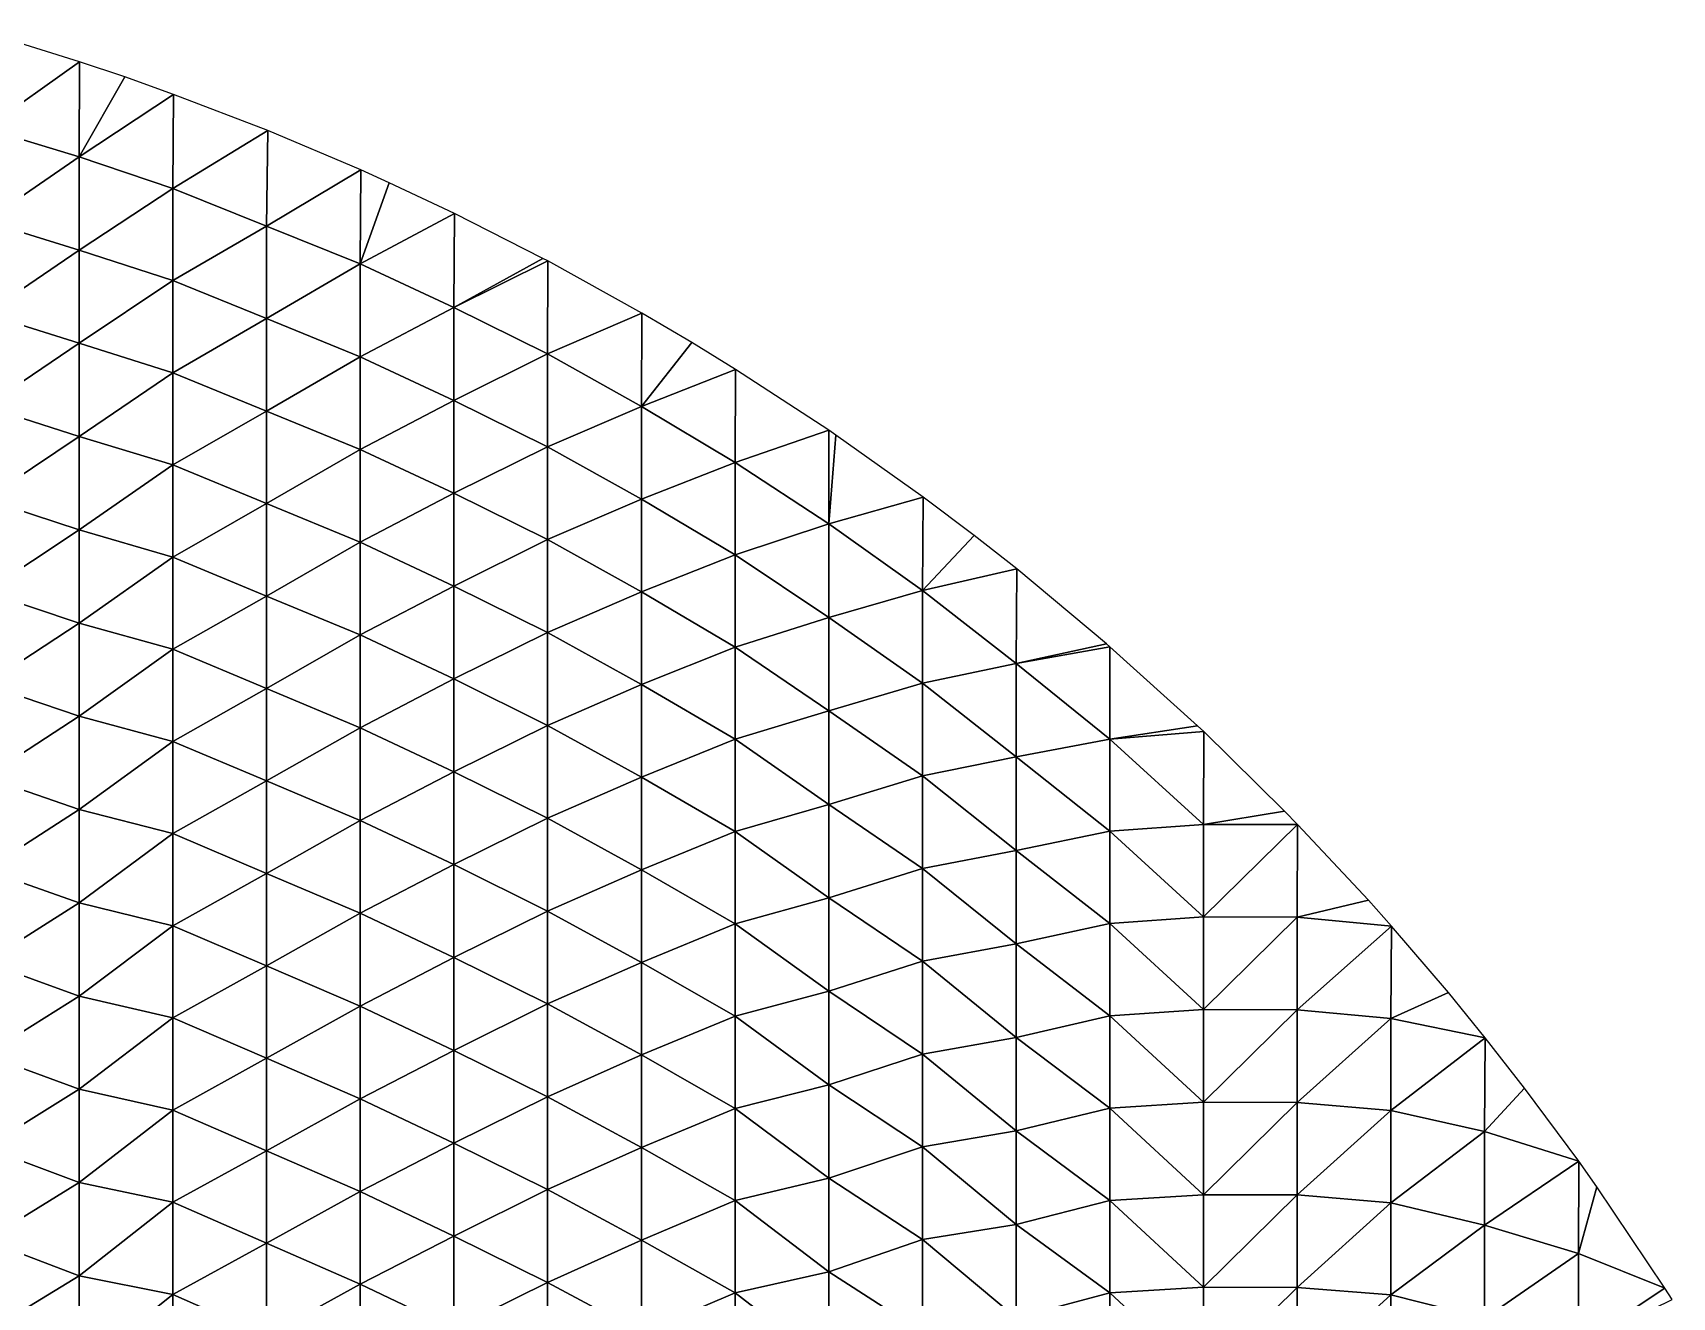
# Model space of a CAD drawing. Header units: inches. Extents: x -160 to 160, y -160 to 160.
# Drawn here: x 47.4 to 135, y 86 to 153.6 of the extents above; entities that cross this region are included whole.
import ezdxf

# ---------------------------------------------------------------- set-up
doc = ezdxf.new("R2010")
doc.units = ezdxf.units.IN
doc.header["$LTSCALE"] = 35.827254
doc.header["$MEASUREMENT"] = 0
doc.layers.add('1', color=7, linetype='CONTINUOUS')

msp = doc.modelspace()

# ---------------------------------------------------------------- linework, layer by layer
at = {"layer": '1', "linetype": 'CONTINUOUS'}
for points in [[(49.923, 152.012), (44.944, 153.558), (44.89, 148.437), (49.923, 152.012)], [(49.895, 146.934), (49.923, 152.012), (44.89, 148.437), (49.895, 146.934)], [(49.895, 146.934), (52.328, 151.2), (49.923, 152.012), (49.895, 146.934)], [(54.942, 150.27), (52.328, 151.2), (49.895, 146.934), (54.942, 150.27)], [(54.9, 145.247), (54.942, 150.27), (49.895, 146.934), (54.9, 145.247)], [(59.979, 148.332), (54.942, 150.27), (54.9, 145.247), (59.979, 148.332)], [(44.89, 143.489), (49.895, 146.934), (44.89, 148.437), (44.89, 143.489)], [(59.905, 143.229), (59.979, 148.332), (54.9, 145.247), (59.905, 143.229)], [(64.938, 146.229), (59.979, 148.332), (59.905, 143.229), (64.938, 146.229)], [(49.895, 141.953), (49.895, 146.934), (44.89, 143.489), (49.895, 141.953)], [(49.895, 141.953), (54.9, 145.247), (49.895, 146.934), (49.895, 141.953)], [(64.91, 141.209), (64.938, 146.229), (59.905, 143.229), (64.91, 141.209)], [(64.91, 141.209), (66.463, 145.543), (64.938, 146.229), (64.91, 141.209)], [(69.942, 143.903), (66.463, 145.543), (64.91, 141.209), (69.942, 143.903)], [(54.9, 140.324), (54.9, 145.247), (49.895, 141.953), (54.9, 140.324)], [(54.9, 140.324), (59.905, 143.229), (54.9, 145.247), (54.9, 140.324)], [(69.915, 138.885), (69.942, 143.903), (64.91, 141.209), (69.915, 138.885)], [(69.915, 138.885), (74.669, 141.507), (69.942, 143.903), (69.915, 138.885)], [(44.89, 138.541), (49.895, 141.953), (44.89, 143.489), (44.89, 138.541)], [(59.905, 138.29), (59.905, 143.229), (54.9, 140.324), (59.905, 138.29)], [(59.905, 138.29), (64.91, 141.209), (59.905, 143.229), (59.905, 138.29)], [(49.895, 136.972), (49.895, 141.953), (44.89, 138.541), (49.895, 136.972)], [(49.895, 136.972), (54.9, 140.324), (49.895, 141.953), (49.895, 136.972)], [(64.91, 136.255), (64.91, 141.209), (59.905, 138.29), (64.91, 136.255)], [(64.91, 136.255), (69.915, 138.885), (64.91, 141.209), (64.91, 136.255)], [(74.924, 141.373), (74.669, 141.507), (69.915, 138.885), (74.924, 141.373)], [(74.92, 136.406), (74.924, 141.373), (69.915, 138.885), (74.92, 136.406)], [(79.955, 138.59), (74.924, 141.373), (74.92, 136.406), (79.955, 138.59)], [(54.9, 135.4), (54.9, 140.324), (49.895, 136.972), (54.9, 135.4)], [(54.9, 135.4), (59.905, 138.29), (54.9, 140.324), (54.9, 135.4)], [(44.89, 133.593), (49.895, 136.972), (44.89, 138.541), (44.89, 133.593)], [(69.915, 133.925), (69.915, 138.885), (64.91, 136.255), (69.915, 133.925)], [(69.915, 133.925), (74.92, 136.406), (69.915, 138.885), (69.915, 133.925)], [(79.925, 133.592), (79.955, 138.59), (74.92, 136.406), (79.925, 133.592)], [(79.925, 133.592), (82.62, 137.018), (79.955, 138.59), (79.925, 133.592)], [(59.905, 133.351), (59.905, 138.29), (54.9, 135.4), (59.905, 133.351)], [(59.905, 133.351), (64.91, 136.255), (59.905, 138.29), (59.905, 133.351)], [(49.895, 131.992), (49.895, 136.972), (44.89, 133.593), (49.895, 131.992)], [(49.895, 131.992), (54.9, 135.4), (49.895, 136.972), (49.895, 131.992)], [(84.958, 135.58), (82.62, 137.018), (79.925, 133.592), (84.958, 135.58)], [(64.91, 131.3), (64.91, 136.255), (59.905, 133.351), (64.91, 131.3)], [(64.91, 131.3), (69.915, 133.925), (64.91, 136.255), (64.91, 131.3)], [(74.92, 131.445), (74.92, 136.406), (69.915, 133.925), (74.92, 131.445)], [(74.92, 131.445), (79.925, 133.592), (74.92, 136.406), (74.92, 131.445)], [(54.9, 130.476), (54.9, 135.4), (49.895, 131.992), (54.9, 130.476)], [(54.9, 130.476), (59.905, 133.351), (54.9, 135.4), (54.9, 130.476)], [(84.93, 130.605), (84.958, 135.58), (79.925, 133.592), (84.93, 130.605)], [(89.942, 132.327), (84.958, 135.58), (84.93, 130.605), (89.942, 132.327)], [(44.89, 128.645), (49.895, 131.992), (44.89, 133.593), (44.89, 128.645)], [(59.905, 128.412), (59.905, 133.351), (54.9, 130.476), (59.905, 128.412)], [(59.905, 128.412), (64.91, 131.3), (59.905, 133.351), (59.905, 128.412)], [(69.915, 128.965), (69.915, 133.925), (64.91, 131.3), (69.915, 128.965)], [(69.915, 128.965), (74.92, 131.445), (69.915, 133.925), (69.915, 128.965)], [(79.925, 128.644), (79.925, 133.592), (74.92, 131.445), (79.925, 128.644)], [(79.925, 128.644), (84.93, 130.605), (79.925, 133.592), (79.925, 128.644)], [(89.935, 127.323), (89.942, 132.327), (84.93, 130.605), (89.935, 127.323)], [(89.935, 127.323), (90.313, 132.073), (89.942, 132.327), (89.935, 127.323)], [(49.895, 127.011), (49.895, 131.992), (44.89, 128.645), (49.895, 127.011)], [(49.895, 127.011), (54.9, 130.476), (49.895, 131.992), (49.895, 127.011)], [(74.92, 126.485), (74.92, 131.445), (69.915, 128.965), (74.92, 126.485)], [(74.92, 126.485), (79.925, 128.644), (74.92, 131.445), (74.92, 126.485)], [(94.978, 128.76), (90.313, 132.073), (89.935, 127.323), (94.978, 128.76)], [(64.91, 126.345), (64.91, 131.3), (59.905, 128.412), (64.91, 126.345)], [(64.91, 126.345), (69.915, 128.965), (64.91, 131.3), (64.91, 126.345)], [(84.93, 125.676), (84.93, 130.605), (79.925, 128.644), (84.93, 125.676)], [(84.93, 125.676), (89.935, 127.323), (84.93, 130.605), (84.93, 125.676)], [(54.9, 125.553), (54.9, 130.476), (49.895, 127.011), (54.9, 125.553)], [(54.9, 125.553), (59.905, 128.412), (54.9, 130.476), (54.9, 125.553)], [(69.915, 124.004), (69.915, 128.965), (64.91, 126.345), (69.915, 124.004)], [(69.915, 124.004), (74.92, 126.485), (69.915, 128.965), (69.915, 124.004)], [(94.94, 123.762), (94.978, 128.76), (89.935, 127.323), (94.94, 123.762)], [(94.94, 123.762), (97.701, 126.706), (94.978, 128.76), (94.94, 123.762)], [(44.89, 123.697), (49.895, 127.011), (44.89, 128.645), (44.89, 123.697)], [(59.905, 123.473), (59.905, 128.412), (54.9, 125.553), (59.905, 123.473)], [(59.905, 123.473), (64.91, 126.345), (59.905, 128.412), (59.905, 123.473)], [(79.925, 123.696), (79.925, 128.644), (74.92, 126.485), (79.925, 123.696)], [(79.925, 123.696), (84.93, 125.676), (79.925, 128.644), (79.925, 123.696)], [(49.895, 122.03), (49.895, 127.011), (44.89, 123.697), (49.895, 122.03)], [(49.895, 122.03), (54.9, 125.553), (49.895, 127.011), (49.895, 122.03)], [(89.935, 122.33), (89.935, 127.323), (84.93, 125.676), (89.935, 122.33)], [(89.935, 122.33), (94.94, 123.762), (89.935, 127.323), (89.935, 122.33)], [(64.91, 121.391), (64.91, 126.345), (59.905, 123.473), (64.91, 121.391)], [(64.91, 121.391), (69.915, 124.004), (64.91, 126.345), (64.91, 121.391)], [(74.92, 121.525), (74.92, 126.485), (69.915, 124.004), (74.92, 121.525)], [(74.92, 121.525), (79.925, 123.696), (74.92, 126.485), (74.92, 121.525)], [(99.979, 124.916), (97.701, 126.706), (94.94, 123.762), (99.979, 124.916)], [(54.9, 120.629), (54.9, 125.553), (49.895, 122.03), (54.9, 120.629)], [(54.9, 120.629), (59.905, 123.473), (54.9, 125.553), (54.9, 120.629)], [(84.93, 120.748), (84.93, 125.676), (79.925, 123.696), (84.93, 120.748)], [(84.93, 120.748), (89.935, 122.33), (84.93, 125.676), (84.93, 120.748)], [(99.945, 119.876), (99.979, 124.916), (94.94, 123.762), (99.945, 119.876)], [(99.945, 119.876), (104.779, 120.918), (99.979, 124.916), (99.945, 119.876)], [(44.89, 118.749), (49.895, 122.03), (44.89, 123.697), (44.89, 118.749)], [(59.905, 118.534), (59.905, 123.473), (54.9, 120.629), (59.905, 118.534)], [(59.905, 118.534), (64.91, 121.391), (59.905, 123.473), (59.905, 118.534)], [(69.915, 119.044), (69.915, 124.004), (64.91, 121.391), (69.915, 119.044)], [(69.915, 119.044), (74.92, 121.525), (69.915, 124.004), (69.915, 119.044)], [(79.925, 118.748), (79.925, 123.696), (74.92, 121.525), (79.925, 118.748)], [(79.925, 118.748), (84.93, 120.748), (79.925, 123.696), (79.925, 118.748)], [(94.94, 118.811), (94.94, 123.762), (89.935, 122.33), (94.94, 118.811)], [(94.94, 118.811), (99.945, 119.876), (94.94, 123.762), (94.94, 118.811)], [(49.895, 117.049), (49.895, 122.03), (44.89, 118.749), (49.895, 117.049)], [(49.895, 117.049), (54.9, 120.629), (49.895, 122.03), (49.895, 117.049)], [(89.935, 117.337), (89.935, 122.33), (84.93, 120.748), (89.935, 117.337)], [(89.935, 117.337), (94.94, 118.811), (89.935, 122.33), (89.935, 117.337)], [(64.91, 116.436), (64.91, 121.391), (59.905, 118.534), (64.91, 116.436)], [(64.91, 116.436), (69.915, 119.044), (64.91, 121.391), (64.91, 116.436)], [(74.92, 116.565), (74.92, 121.525), (69.915, 119.044), (74.92, 116.565)], [(74.92, 116.565), (79.925, 118.748), (74.92, 121.525), (74.92, 116.565)], [(104.953, 120.767), (104.779, 120.918), (99.945, 119.876), (104.953, 120.767)], [(54.9, 115.706), (54.9, 120.629), (49.895, 117.049), (54.9, 115.706)], [(54.9, 115.706), (59.905, 118.534), (54.9, 120.629), (54.9, 115.706)], [(84.93, 115.819), (84.93, 120.748), (79.925, 118.748), (84.93, 115.819)], [(84.93, 115.819), (89.935, 117.337), (84.93, 120.748), (84.93, 115.819)], [(104.95, 115.835), (104.953, 120.767), (99.945, 119.876), (104.95, 115.835)], [(104.95, 115.835), (109.623, 116.545), (104.953, 120.767), (104.95, 115.835)], [(99.945, 114.881), (99.945, 119.876), (94.94, 118.811), (99.945, 114.881)], [(99.945, 114.881), (104.95, 115.835), (99.945, 119.876), (99.945, 114.881)], [(44.89, 113.801), (49.895, 117.049), (44.89, 118.749), (44.89, 113.801)], [(59.905, 113.595), (59.905, 118.534), (54.9, 115.706), (59.905, 113.595)], [(59.905, 113.595), (64.91, 116.436), (59.905, 118.534), (59.905, 113.595)], [(69.915, 114.084), (69.915, 119.044), (64.91, 116.436), (69.915, 114.084)], [(69.915, 114.084), (74.92, 116.565), (69.915, 119.044), (69.915, 114.084)], [(79.925, 113.8), (79.925, 118.748), (74.92, 116.565), (79.925, 113.8)], [(79.925, 113.8), (84.93, 115.819), (79.925, 118.748), (79.925, 113.8)], [(94.94, 113.861), (94.94, 118.811), (89.935, 117.337), (94.94, 113.861)], [(94.94, 113.861), (99.945, 114.881), (94.94, 118.811), (94.94, 113.861)], [(49.895, 112.068), (49.895, 117.049), (44.89, 113.801), (49.895, 112.068)], [(49.895, 112.068), (54.9, 115.706), (49.895, 117.049), (49.895, 112.068)], [(74.92, 111.605), (74.92, 116.565), (69.915, 114.084), (74.92, 111.605)], [(74.92, 111.605), (79.925, 113.8), (74.92, 116.565), (74.92, 111.605)], [(89.935, 112.344), (89.935, 117.337), (84.93, 115.819), (89.935, 112.344)], [(89.935, 112.344), (94.94, 113.861), (89.935, 117.337), (89.935, 112.344)], [(109.961, 116.227), (109.623, 116.545), (104.95, 115.835), (109.961, 116.227)], [(54.9, 110.782), (54.9, 115.706), (49.895, 112.068), (54.9, 110.782)], [(54.9, 110.782), (59.905, 113.595), (54.9, 115.706), (54.9, 110.782)], [(64.91, 111.481), (64.91, 116.436), (59.905, 113.595), (64.91, 111.481)], [(64.91, 111.481), (69.915, 114.084), (64.91, 116.436), (64.91, 111.481)], [(84.93, 110.891), (84.93, 115.819), (79.925, 113.8), (84.93, 110.891)], [(84.93, 110.891), (89.935, 112.344), (84.93, 115.819), (84.93, 110.891)], [(104.95, 110.905), (104.95, 115.835), (99.945, 114.881), (104.95, 110.905)], [(109.955, 111.274), (109.961, 116.227), (104.95, 115.835), (109.955, 111.274)], [(104.95, 110.905), (109.955, 111.274), (104.95, 115.835), (104.95, 110.905)], [(109.955, 111.274), (114.283, 111.979), (109.961, 116.227), (109.955, 111.274)], [(99.945, 109.887), (99.945, 114.881), (94.94, 113.861), (99.945, 109.887)], [(99.945, 109.887), (104.95, 110.905), (99.945, 114.881), (99.945, 109.887)], [(69.915, 109.124), (69.915, 114.084), (64.91, 111.481), (69.915, 109.124)], [(69.915, 109.124), (74.92, 111.605), (69.915, 114.084), (69.915, 109.124)], [(94.94, 108.91), (94.94, 113.861), (89.935, 112.344), (94.94, 108.91)], [(94.94, 108.91), (99.945, 109.887), (94.94, 113.861), (94.94, 108.91)], [(44.89, 108.853), (49.895, 112.068), (44.89, 113.801), (44.89, 108.853)], [(59.905, 108.656), (59.905, 113.595), (54.9, 110.782), (59.905, 108.656)], [(59.905, 108.656), (64.91, 111.481), (59.905, 113.595), (59.905, 108.656)], [(79.925, 108.853), (79.925, 113.8), (74.92, 111.605), (79.925, 108.853)], [(79.925, 108.853), (84.93, 110.891), (79.925, 113.8), (79.925, 108.853)], [(89.935, 107.351), (89.935, 112.344), (84.93, 110.891), (89.935, 107.351)], [(89.935, 107.351), (94.94, 108.91), (89.935, 112.344), (89.935, 107.351)], [(49.895, 107.088), (49.895, 112.068), (44.89, 108.853), (49.895, 107.088)], [(49.895, 107.088), (54.9, 110.782), (49.895, 112.068), (49.895, 107.088)], [(64.91, 106.526), (64.91, 111.481), (59.905, 108.656), (64.91, 106.526)], [(64.91, 106.526), (69.915, 109.124), (64.91, 111.481), (64.91, 106.526)], [(74.92, 106.644), (74.92, 111.605), (69.915, 109.124), (74.92, 106.644)], [(74.92, 106.644), (79.925, 108.853), (74.92, 111.605), (74.92, 106.644)], [(109.955, 106.329), (109.955, 111.274), (104.95, 110.905), (109.955, 106.329)], [(114.972, 111.271), (114.283, 111.979), (109.955, 111.274), (114.972, 111.271)], [(109.955, 106.329), (114.972, 111.271), (109.955, 111.274), (109.955, 106.329)], [(114.96, 106.314), (114.972, 111.271), (109.955, 106.329), (114.96, 106.314)], [(114.96, 106.314), (118.759, 107.22), (114.972, 111.271), (114.96, 106.314)], [(54.9, 105.858), (54.9, 110.782), (49.895, 107.088), (54.9, 105.858)], [(54.9, 105.858), (59.905, 108.656), (54.9, 110.782), (54.9, 105.858)], [(84.93, 105.962), (84.93, 110.891), (79.925, 108.853), (84.93, 105.962)], [(84.93, 105.962), (89.935, 107.351), (84.93, 110.891), (84.93, 105.962)], [(104.95, 105.976), (104.95, 110.905), (99.945, 109.887), (104.95, 105.976)], [(104.95, 105.976), (109.955, 106.329), (104.95, 110.905), (104.95, 105.976)], [(99.945, 104.892), (99.945, 109.887), (94.94, 108.91), (99.945, 104.892)], [(99.945, 104.892), (104.95, 105.976), (99.945, 109.887), (99.945, 104.892)], [(44.89, 103.906), (49.895, 107.088), (44.89, 108.853), (44.89, 103.906)], [(59.905, 103.717), (59.905, 108.656), (54.9, 105.858), (59.905, 103.717)], [(59.905, 103.717), (64.91, 106.526), (59.905, 108.656), (59.905, 103.717)], [(69.915, 104.164), (69.915, 109.124), (64.91, 106.526), (69.915, 104.164)], [(69.915, 104.164), (74.92, 106.644), (69.915, 109.124), (69.915, 104.164)], [(79.925, 103.905), (79.925, 108.853), (74.92, 106.644), (79.925, 103.905)], [(79.925, 103.905), (84.93, 105.962), (79.925, 108.853), (79.925, 103.905)], [(94.94, 103.96), (94.94, 108.91), (89.935, 107.351), (94.94, 103.96)], [(94.94, 103.96), (99.945, 104.892), (94.94, 108.91), (94.94, 103.96)], [(49.895, 102.107), (49.895, 107.088), (44.89, 103.906), (49.895, 102.107)], [(49.895, 102.107), (54.9, 105.858), (49.895, 107.088), (49.895, 102.107)], [(89.935, 102.358), (89.935, 107.351), (84.93, 105.962), (89.935, 102.358)], [(89.935, 102.358), (94.94, 103.96), (89.935, 107.351), (89.935, 102.358)], [(119.987, 105.845), (118.759, 107.22), (114.96, 106.314), (119.987, 105.845)], [(64.91, 101.572), (64.91, 106.526), (59.905, 103.717), (64.91, 101.572)], [(64.91, 101.572), (69.915, 104.164), (64.91, 106.526), (64.91, 101.572)], [(74.92, 101.684), (74.92, 106.644), (69.915, 104.164), (74.92, 101.684)], [(74.92, 101.684), (79.925, 103.905), (74.92, 106.644), (74.92, 101.684)], [(84.93, 101.034), (84.93, 105.962), (79.925, 103.905), (84.93, 101.034)], [(84.93, 101.034), (89.935, 102.358), (84.93, 105.962), (84.93, 101.034)], [(104.95, 101.047), (104.95, 105.976), (99.945, 104.892), (104.95, 101.047)], [(109.955, 101.383), (109.955, 106.329), (104.95, 105.976), (109.955, 101.383)], [(104.95, 101.047), (109.955, 101.383), (104.95, 105.976), (104.95, 101.047)], [(109.955, 101.383), (114.96, 106.314), (109.955, 106.329), (109.955, 101.383)], [(114.96, 101.369), (114.96, 106.314), (109.955, 101.383), (114.96, 101.369)], [(114.96, 101.369), (119.987, 105.845), (114.96, 106.314), (114.96, 101.369)], [(54.9, 100.935), (54.9, 105.858), (49.895, 102.107), (54.9, 100.935)], [(54.9, 100.935), (59.905, 103.717), (54.9, 105.858), (54.9, 100.935)], [(119.965, 100.906), (119.987, 105.845), (114.96, 101.369), (119.965, 100.906)], [(119.965, 100.906), (123.031, 102.29), (119.987, 105.845), (119.965, 100.906)], [(99.945, 99.897), (99.945, 104.892), (94.94, 103.96), (99.945, 99.897)], [(99.945, 99.897), (104.95, 101.047), (99.945, 104.892), (99.945, 99.897)], [(44.89, 98.958), (49.895, 102.107), (44.89, 103.906), (44.89, 98.958)], [(59.905, 98.778), (59.905, 103.717), (54.9, 100.935), (59.905, 98.778)], [(59.905, 98.778), (64.91, 101.572), (59.905, 103.717), (59.905, 98.778)], [(69.915, 99.203), (69.915, 104.164), (64.91, 101.572), (69.915, 99.203)], [(69.915, 99.203), (74.92, 101.684), (69.915, 104.164), (69.915, 99.203)], [(79.925, 98.957), (79.925, 103.905), (74.92, 101.684), (79.925, 98.957)], [(79.925, 98.957), (84.93, 101.034), (79.925, 103.905), (79.925, 98.957)], [(94.94, 99.009), (94.94, 103.96), (89.935, 102.358), (94.94, 99.009)], [(94.94, 99.009), (99.945, 99.897), (94.94, 103.96), (94.94, 99.009)], [(49.895, 97.126), (49.895, 102.107), (44.89, 98.958), (49.895, 97.126)], [(49.895, 97.126), (54.9, 100.935), (49.895, 102.107), (49.895, 97.126)], [(74.92, 96.724), (74.92, 101.684), (69.915, 99.203), (74.92, 96.724)], [(74.92, 96.724), (79.925, 98.957), (74.92, 101.684), (74.92, 96.724)], [(89.935, 97.365), (89.935, 102.358), (84.93, 101.034), (89.935, 97.365)], [(89.935, 97.365), (94.94, 99.009), (89.935, 102.358), (89.935, 97.365)], [(124.995, 99.881), (123.031, 102.29), (119.965, 100.906), (124.995, 99.881)], [(54.9, 96.011), (54.9, 100.935), (49.895, 97.126), (54.9, 96.011)], [(54.9, 96.011), (59.905, 98.778), (54.9, 100.935), (54.9, 96.011)], [(64.91, 96.617), (64.91, 101.572), (59.905, 98.778), (64.91, 96.617)], [(64.91, 96.617), (69.915, 99.203), (64.91, 101.572), (64.91, 96.617)], [(84.93, 96.105), (84.93, 101.034), (79.925, 98.957), (84.93, 96.105)], [(84.93, 96.105), (89.935, 97.365), (84.93, 101.034), (84.93, 96.105)], [(104.95, 96.118), (104.95, 101.047), (99.945, 99.897), (104.95, 96.118)], [(109.955, 96.438), (109.955, 101.383), (104.95, 101.047), (109.955, 96.438)], [(104.95, 96.118), (109.955, 96.438), (104.95, 101.047), (104.95, 96.118)], [(109.955, 96.438), (114.96, 101.369), (109.955, 101.383), (109.955, 96.438)], [(114.96, 96.424), (114.96, 101.369), (109.955, 96.438), (114.96, 96.424)], [(114.96, 96.424), (119.965, 100.906), (114.96, 101.369), (114.96, 96.424)], [(119.965, 95.984), (119.965, 100.906), (114.96, 96.424), (119.965, 95.984)], [(119.965, 95.984), (124.995, 99.881), (119.965, 100.906), (119.965, 95.984)], [(99.945, 94.902), (99.945, 99.897), (94.94, 99.009), (99.945, 94.902)], [(99.945, 94.902), (104.95, 96.118), (99.945, 99.897), (99.945, 94.902)], [(124.97, 94.866), (124.995, 99.881), (119.965, 95.984), (124.97, 94.866)], [(124.97, 94.866), (127.1, 97.187), (124.995, 99.881), (124.97, 94.866)], [(44.89, 94.01), (49.895, 97.126), (44.89, 98.958), (44.89, 94.01)], [(69.915, 94.243), (69.915, 99.203), (64.91, 96.617), (69.915, 94.243)], [(69.915, 94.243), (74.92, 96.724), (69.915, 99.203), (69.915, 94.243)], [(79.925, 94.009), (79.925, 98.957), (74.92, 96.724), (79.925, 94.009)], [(79.925, 94.009), (84.93, 96.105), (79.925, 98.957), (79.925, 94.009)], [(94.94, 94.059), (94.94, 99.009), (89.935, 97.365), (94.94, 94.059)], [(94.94, 94.059), (99.945, 94.902), (94.94, 99.009), (94.94, 94.059)], [(59.905, 93.839), (59.905, 98.778), (54.9, 96.011), (59.905, 93.839)], [(59.905, 93.839), (64.91, 96.617), (59.905, 98.778), (59.905, 93.839)], [(89.935, 92.372), (89.935, 97.365), (84.93, 96.105), (89.935, 92.372)], [(89.935, 92.372), (94.94, 94.059), (89.935, 97.365), (89.935, 92.372)], [(49.895, 92.145), (49.895, 97.126), (44.89, 94.01), (49.895, 92.145)], [(49.895, 92.145), (54.9, 96.011), (49.895, 97.126), (49.895, 92.145)], [(64.91, 91.662), (64.91, 96.617), (59.905, 93.839), (64.91, 91.662)], [(64.91, 91.662), (69.915, 94.243), (64.91, 96.617), (64.91, 91.662)], [(74.92, 91.764), (74.92, 96.724), (69.915, 94.243), (74.92, 91.764)], [(74.92, 91.764), (79.925, 94.009), (74.92, 96.724), (74.92, 91.764)], [(109.955, 91.492), (109.955, 96.438), (104.95, 96.118), (109.955, 91.492)], [(109.955, 91.492), (114.96, 96.424), (109.955, 96.438), (109.955, 91.492)], [(114.96, 91.48), (114.96, 96.424), (109.955, 91.492), (114.96, 91.48)], [(114.96, 91.48), (119.965, 95.984), (114.96, 96.424), (114.96, 91.48)], [(129.996, 93.279), (127.1, 97.187), (124.97, 94.866), (129.996, 93.279)], [(54.9, 91.087), (54.9, 96.011), (49.895, 92.145), (54.9, 91.087)], [(54.9, 91.087), (59.905, 93.839), (54.9, 96.011), (54.9, 91.087)], [(84.93, 91.177), (84.93, 96.105), (79.925, 94.009), (84.93, 91.177)], [(84.93, 91.177), (89.935, 92.372), (84.93, 96.105), (84.93, 91.177)], [(104.95, 91.189), (104.95, 96.118), (99.945, 94.902), (104.95, 91.189)], [(104.95, 91.189), (109.955, 91.492), (104.95, 96.118), (104.95, 91.189)], [(119.965, 91.062), (119.965, 95.984), (114.96, 91.48), (119.965, 91.062)], [(119.965, 91.062), (124.97, 94.866), (119.965, 95.984), (119.965, 91.062)], [(99.945, 89.907), (99.945, 94.902), (94.94, 94.059), (99.945, 89.907)], [(99.945, 89.907), (104.95, 91.189), (99.945, 94.902), (99.945, 89.907)], [(124.97, 89.873), (124.97, 94.866), (119.965, 91.062), (124.97, 89.873)], [(124.97, 89.873), (129.996, 93.279), (124.97, 94.866), (124.97, 89.873)], [(44.89, 89.062), (49.895, 92.145), (44.89, 94.01), (44.89, 89.062)], [(59.905, 88.901), (59.905, 93.839), (54.9, 91.087), (59.905, 88.901)], [(59.905, 88.901), (64.91, 91.662), (59.905, 93.839), (59.905, 88.901)], [(69.915, 89.283), (69.915, 94.243), (64.91, 91.662), (69.915, 89.283)], [(69.915, 89.283), (74.92, 91.764), (69.915, 94.243), (69.915, 89.283)], [(79.925, 89.061), (79.925, 94.009), (74.92, 91.764), (79.925, 89.061)], [(79.925, 89.061), (84.93, 91.177), (79.925, 94.009), (79.925, 89.061)], [(94.94, 89.108), (94.94, 94.059), (89.935, 92.372), (94.94, 89.108)], [(94.94, 89.108), (99.945, 89.907), (94.94, 94.059), (94.94, 89.108)], [(129.975, 88.356), (129.996, 93.279), (124.97, 89.873), (129.975, 88.356)], [(129.996, 93.279), (129.975, 88.356), (130.962, 91.917), (129.996, 93.279)], [(49.895, 87.164), (49.895, 92.145), (44.89, 89.062), (49.895, 87.164)], [(49.895, 87.164), (54.9, 91.087), (49.895, 92.145), (49.895, 87.164)], [(89.935, 87.379), (89.935, 92.372), (84.93, 91.177), (89.935, 87.379)], [(89.935, 87.379), (94.94, 89.108), (89.935, 92.372), (89.935, 87.379)], [(54.9, 86.164), (54.9, 91.087), (49.895, 87.164), (54.9, 86.164)], [(54.9, 86.164), (59.905, 88.901), (54.9, 91.087), (54.9, 86.164)], [(64.91, 86.708), (64.91, 91.662), (59.905, 88.901), (64.91, 86.708)], [(64.91, 86.708), (69.915, 89.283), (64.91, 91.662), (64.91, 86.708)], [(74.92, 86.804), (74.92, 91.764), (69.915, 89.283), (74.92, 86.804)], [(74.92, 86.804), (79.925, 89.061), (74.92, 91.764), (74.92, 86.804)], [(84.93, 86.248), (84.93, 91.177), (79.925, 89.061), (84.93, 86.248)], [(84.93, 86.248), (89.935, 87.379), (84.93, 91.177), (84.93, 86.248)], [(104.95, 86.26), (104.95, 91.189), (99.945, 89.907), (104.95, 86.26)], [(109.955, 86.547), (109.955, 91.492), (104.95, 91.189), (109.955, 86.547)], [(104.95, 86.26), (109.955, 86.547), (104.95, 91.189), (104.95, 86.26)], [(109.955, 86.547), (114.96, 91.48), (109.955, 91.492), (109.955, 86.547)], [(114.96, 86.535), (114.96, 91.48), (109.955, 86.547), (114.96, 86.535)], [(114.96, 86.535), (119.965, 91.062), (114.96, 91.48), (114.96, 86.535)], [(129.975, 88.356), (134.599, 86.505), (130.962, 91.917), (129.975, 88.356)], [(119.965, 86.139), (119.965, 91.062), (114.96, 86.535), (119.965, 86.139)], [(119.965, 86.139), (124.97, 89.873), (119.965, 91.062), (119.965, 86.139)], [(99.945, 84.912), (99.945, 89.907), (94.94, 89.108), (99.945, 84.912)], [(99.945, 84.912), (104.95, 86.26), (99.945, 89.907), (99.945, 84.912)], [(124.97, 84.88), (124.97, 89.873), (119.965, 86.139), (124.97, 84.88)], [(124.97, 84.88), (129.975, 88.356), (124.97, 89.873), (124.97, 84.88)], [(44.89, 84.114), (49.895, 87.164), (44.89, 89.062), (44.89, 84.114)], [(59.905, 83.962), (59.905, 88.901), (54.9, 86.164), (59.905, 83.962)], [(59.905, 83.962), (64.91, 86.708), (59.905, 88.901), (59.905, 83.962)], [(69.915, 84.323), (69.915, 89.283), (64.91, 86.708), (69.915, 84.323)], [(69.915, 84.323), (74.92, 86.804), (69.915, 89.283), (69.915, 84.323)], [(79.925, 84.113), (79.925, 89.061), (74.92, 86.804), (79.925, 84.113)], [(79.925, 84.113), (84.93, 86.248), (79.925, 89.061), (79.925, 84.113)], [(94.94, 84.158), (94.94, 89.108), (89.935, 87.379), (94.94, 84.158)], [(94.94, 84.158), (99.945, 84.912), (94.94, 89.108), (94.94, 84.158)], [(129.975, 83.447), (129.975, 88.356), (124.97, 84.88), (129.975, 83.447)], [(129.975, 83.447), (134.599, 86.505), (129.975, 88.356), (129.975, 83.447)], [(49.895, 82.183), (49.895, 87.164), (44.89, 84.114), (49.895, 82.183)], [(49.895, 82.183), (54.9, 86.164), (49.895, 87.164), (49.895, 82.183)], [(64.91, 81.753), (64.91, 86.708), (59.905, 83.962), (64.91, 81.753)], [(64.91, 81.753), (69.915, 84.323), (64.91, 86.708), (64.91, 81.753)], [(74.92, 81.843), (74.92, 86.804), (69.915, 84.323), (74.92, 81.843)], [(74.92, 81.843), (79.925, 84.113), (74.92, 86.804), (74.92, 81.843)], [(89.935, 82.386), (89.935, 87.379), (84.93, 86.248), (89.935, 82.386)], [(89.935, 82.386), (94.94, 84.158), (89.935, 87.379), (89.935, 82.386)], [(54.9, 81.24), (54.9, 86.164), (49.895, 82.183), (54.9, 81.24)], [(54.9, 81.24), (59.905, 83.962), (54.9, 86.164), (54.9, 81.24)], [(84.93, 81.32), (84.93, 86.248), (79.925, 84.113), (84.93, 81.32)], [(84.93, 81.32), (89.935, 82.386), (84.93, 86.248), (84.93, 81.32)], [(104.95, 81.331), (104.95, 86.26), (99.945, 84.912), (104.95, 81.331)], [(109.955, 81.601), (109.955, 86.547), (104.95, 86.26), (109.955, 81.601)], [(104.95, 81.331), (109.955, 81.601), (104.95, 86.26), (104.95, 81.331)], [(109.955, 81.601), (114.96, 86.535), (109.955, 86.547), (109.955, 81.601)], [(114.96, 81.59), (114.96, 86.535), (109.955, 81.601), (114.96, 81.59)], [(114.96, 81.59), (119.965, 86.139), (114.96, 86.535), (114.96, 81.59)], [(119.965, 81.217), (119.965, 86.139), (114.96, 81.59), (119.965, 81.217)], [(119.965, 81.217), (124.97, 84.88), (119.965, 86.139), (119.965, 81.217)], [(134.988, 85.896), (134.599, 86.505), (129.975, 83.447), (134.988, 85.896)]]:
    msp.add_3dface(points, dxfattribs=at)

doc.saveas('drawing.dxf')
